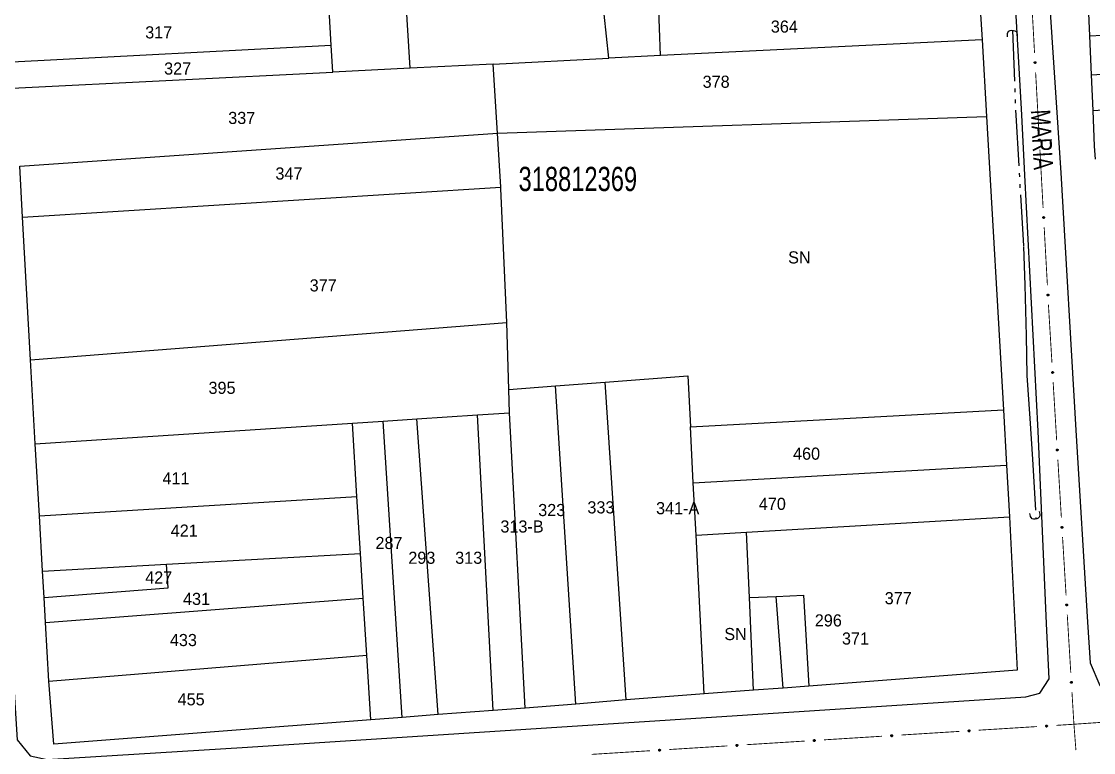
# Model space of a CAD drawing. Extents: x 201053 to 202535, y 4855063 to 4857394.
# Drawn here: x 201423.5 to 201644.7, y 4856465.9 to 4856616.6 of the extents above; entities that cross this region are included whole.
import ezdxf
from ezdxf.enums import TextEntityAlignment as Align

# ---------------------------------------------------------------- set-up
doc = ezdxf.new("R2010")
doc.units = 0
doc.header["$LTSCALE"] = 1.5
doc.header["$MEASUREMENT"] = 0
doc.linetypes.add('TRACO_05', pattern=[11, 7, -1, 0.5, -1, 0.5, -1])
for name, color, linetype in [('CD_MALHA_LOTES', 7, 'CONTINUOUS'), ('CD_TXT_QUADRA', 2, 'CONTINUOUS'), ('HD-VALAS-DRENOS', 170, 'CONTINUOUS'), ('RU-QUADRA', 210, 'CONTINUOUS'), ('SV-BUEIRO-VALA', 7, 'CONTINUOUS'), ('SV-EIXO-RUA-PAV', 20, 'CONTINUOUS'), ('SV-RUA-PAVIM', 7, 'CONTINUOUS'), ('SV-TXT-RUA-PAV', 7, 'CONTINUOUS'), ('Th_NmrPort', 7, 'CONTINUOUS')]:
    doc.layers.add(name, color=color, linetype=linetype)
doc.styles.add('ARIAL', font='ARIAL.SHX')

# ---------------------------------------------------------------- blocks, each defined once
blk = doc.blocks.new('COD120', base_point=(202246.23, 4857300.32))
at = {"layer": 'SV-BUEIRO-VALA'}
blk.add_lwpolyline([(202245.23, 4857298.92), (202245.23, 4857299.503333), (202245.23, 4857299.590833), (202245.313333, 4857299.824167), (202245.48, 4857300.086667), (202245.73, 4857300.2325), (202246.063333, 4857300.32), (202246.396667, 4857300.32), (202246.73, 4857300.2325), (202246.98, 4857300.086667), (202247.146667, 4857299.824167), (202247.23, 4857299.590833), (202247.23, 4857299.503333), (202247.23, 4857298.92)], dxfattribs=at)

msp = doc.modelspace()

# ---------------------------------------------------------------- linework, layer by layer
at = {"layer": 'CD_MALHA_LOTES', "linetype": 'Continuous', "flags": 128}
for points in [[(201544.66, 4856608.99), (201537.9, 4856672.54)], [(201503.65, 4856606.91), (201499.74, 4856670.59)], [(201487.4, 4856611.66), (201486.7, 4856623.88)], [(201643.92, 4856613.6), (201643.45, 4856624.56)], [(201621.02, 4856623.5), (201621.7, 4856612.8)], [(201555.35, 4856609.54), (201554.88, 4856620.82)], [(201643.92, 4856613.6), (201710.07, 4856617.17)], [(201621.7, 4856612.8), (201555.35, 4856609.54)], [(201621.7, 4856612.8), (201622.61, 4856597)], [(201644.26, 4856605.55), (201643.92, 4856613.6)], [(201421.55, 4856608.23), (201487.4, 4856611.66)], [(201487.72, 4856606.1), (201487.4, 4856611.66)], [(201644.26, 4856605.55), (201745.93, 4856612.01)], [(201520.79, 4856607.78), (201544.66, 4856608.99)], [(201555.35, 4856609.54), (201544.66, 4856608.99)], [(201421.58, 4856602.83), (201487.72, 4856606.1)], [(201503.65, 4856606.91), (201487.72, 4856606.1)], [(201520.79, 4856607.78), (201503.65, 4856606.91)], [(201521.69, 4856593.53), (201520.79, 4856607.78)], [(201644.58, 4856598.23), (201644.26, 4856605.55)], [(201644.58, 4856598.23), (201746.3, 4856604.89)], [(201645.08, 4856588.2), (201644.89, 4856590.89), (201644.58, 4856598.23)], [(201521.69, 4856593.53), (201622.61, 4856597)], [(201622.61, 4856597), (201626.08, 4856536.5)], [(201423.13, 4856586.71), (201521.69, 4856593.53)], [(201522.4, 4856582.39), (201521.69, 4856593.53)], [(201423.71, 4856576.25), (201423.13, 4856586.71)], [(201423.71, 4856576.25), (201522.4, 4856582.39)], [(201523.61, 4856554.49), (201522.41, 4856582.12), (201522.4, 4856582.39)], [(201425.35, 4856546.78), (201423.71, 4856576.25)], [(201425.35, 4856546.78), (201523.61, 4856554.49)], [(201524.04, 4856540.69), (201523.61, 4856554.49)], [(201426.31, 4856529.53), (201425.35, 4856546.78)], [(201533.67, 4856541.43), (201543.92, 4856542.21)], [(201543.92, 4856542.21), (201560.94, 4856543.52), (201561.48, 4856533)], [(201548.25, 4856476.7), (201543.92, 4856542.21)], [(201524.04, 4856540.69), (201533.67, 4856541.43)], [(201524.19, 4856535.89), (201524.04, 4856540.69)], [(201537.85, 4856475.84), (201533.67, 4856541.43)], [(201505.04, 4856534.65), (201517.59, 4856535.47)], [(201517.59, 4856535.47), (201524.19, 4856535.89)], [(201520.77, 4856474.55), (201517.59, 4856535.47)], [(201527.38, 4856475.03), (201524.19, 4856535.89)], [(201561.48, 4856533), (201626.08, 4856536.5)], [(201626.08, 4856536.5), (201626.73, 4856525.1)], [(201426.31, 4856529.53), (201491.77, 4856533.79)], [(201491.77, 4856533.79), (201498.1, 4856534.2)], [(201492.7, 4856518.63), (201491.77, 4856533.79)], [(201498.1, 4856534.2), (201505.04, 4856534.65)], [(201502, 4856473.09), (201498.1, 4856534.2)], [(201509.42, 4856473.69), (201505.04, 4856534.65)], [(201562.09, 4856521.44), (201561.48, 4856533)], [(201427.17, 4856514.67), (201426.31, 4856529.53)], [(201562.09, 4856521.44), (201626.73, 4856525.1)], [(201626.73, 4856525.1), (201627.34, 4856514.46)], [(201562.65, 4856510.69), (201562.09, 4856521.44)], [(201427.17, 4856514.67), (201492.7, 4856518.63)], [(201493.43, 4856506.9), (201492.7, 4856518.63)], [(201427.82, 4856503.27), (201427.17, 4856514.67)], [(201573.09, 4856511.3), (201627.34, 4856514.46)], [(201627.34, 4856514.46), (201628.93, 4856482.85), (201585.93, 4856479.55)], [(201562.65, 4856510.69), (201573.09, 4856511.3)], [(201573.71, 4856497.79), (201573.09, 4856511.3)], [(201564.32, 4856477.95), (201562.65, 4856510.69)], [(201453.41, 4856504.69), (201493.43, 4856506.9)], [(201494, 4856497.65), (201493.43, 4856506.9)], [(201427.82, 4856503.27), (201453.41, 4856504.69)], [(201428.14, 4856497.81), (201453.75, 4856499.8), (201453.41, 4856504.69)], [(201428.14, 4856497.81), (201427.82, 4856503.27)], [(201428.44, 4856492.67), (201428.14, 4856497.81)], [(201428.44, 4856492.67), (201494, 4856497.65)], [(201494.72, 4856485.92), (201494, 4856497.65)], [(201573.71, 4856497.79), (201579.19, 4856498.05)], [(201574.52, 4856478.71), (201573.71, 4856497.79)], [(201579.19, 4856498.05), (201584.82, 4856498.31), (201585.93, 4856479.55)], [(201580.62, 4856479.14), (201579.19, 4856498.05)], [(201429.14, 4856480.59), (201428.44, 4856492.67)], [(201429.14, 4856480.59), (201494.72, 4856485.92)], [(201495.53, 4856472.62), (201494.72, 4856485.92)], [(201495.53, 4856472.62), (201430.15, 4856467.6), (201429.14, 4856480.59)], [(201564.32, 4856477.95), (201548.25, 4856476.7)], [(201574.52, 4856478.71), (201564.32, 4856477.95)], [(201580.62, 4856479.14), (201574.52, 4856478.71)], [(201585.93, 4856479.55), (201580.62, 4856479.14)], [(201537.85, 4856475.84), (201527.38, 4856475.03)], [(201548.25, 4856476.7), (201537.85, 4856475.84)], [(201509.42, 4856473.69), (201502, 4856473.09)], [(201520.77, 4856474.55), (201509.42, 4856473.69)], [(201527.38, 4856475.03), (201520.77, 4856474.55)], [(201502, 4856473.09), (201495.53, 4856472.62)]]:
    msp.add_lwpolyline(points, dxfattribs=at)
at = {"layer": 'HD-VALAS-DRENOS', "linetype": 'TRACO_05'}
msp.add_polyline3d([(201627.96, 4856614.74, 5.18), (201628.62, 4856597.27, 5.18), (201630.2, 4856570.15, 7.19), (201630.51, 4856562.18, 7.19), (201630.79, 4856551.78, 7.19), (201630.93, 4856543.6, 7.19), (201631.49, 4856534.73, 7.19), (201632.09, 4856526.31, 7.19), (201632.78, 4856513.99, 8.97)], dxfattribs=at)
at = {"layer": 'RU-QUADRA', "linetype": 'Continuous', "flags": 128}
for points in [[(201644.89, 4856590.89), (201644.58, 4856598.23), (201644.26, 4856605.55), (201643.92, 4856613.6), (201643.45, 4856624.56)], [(201621.02, 4856623.5), (201621.7, 4856612.8), (201622.61, 4856597), (201626.08, 4856536.5), (201626.73, 4856525.1), (201627.34, 4856514.46), (201628.93, 4856482.85), (201585.93, 4856479.55), (201580.62, 4856479.14), (201574.52, 4856478.71), (201564.32, 4856477.95), (201548.25, 4856476.7), (201537.85, 4856475.84), (201527.38, 4856475.03), (201520.77, 4856474.55), (201509.42, 4856473.69), (201502, 4856473.09), (201495.53, 4856472.62), (201430.15, 4856467.6), (201429.14, 4856480.59), (201428.44, 4856492.67), (201428.14, 4856497.81), (201427.82, 4856503.27), (201427.17, 4856514.67), (201426.31, 4856529.53), (201425.35, 4856546.78), (201423.71, 4856576.25), (201423.13, 4856586.71)]]:
    msp.add_lwpolyline(points, dxfattribs=at)
at = {"layer": 'SV-EIXO-RUA-PAV', "const_width": 0.18}
for points in [[(201631.833093, 4856622.077409), (201632.495852, 4856610.095725)], [(201632.716772, 4856606.101831), (201633.379532, 4856594.120147)], [(201633.600451, 4856590.126252), (201634.263211, 4856578.144568)], [(201634.48413, 4856574.150674), (201635.14689, 4856562.16899)], [(201635.367809, 4856558.175095), (201635.423039, 4856557.176621)], [(201635.423039, 4856557.176621), (201635.44, 4856556.87)], [(201635.44, 4856556.87), (201636.089062, 4856546.196807)], [(201636.331863, 4856542.204183), (201637.060267, 4856530.226311)], [(201637.303068, 4856526.233687), (201638.031471, 4856514.255814)], [(201638.274272, 4856510.26319), (201639.002675, 4856498.285317)], [(201639.245476, 4856494.292693), (201639.973879, 4856482.314821)], [(201640.21668, 4856478.322197), (201640.580882, 4856472.33326)], [(201620.994096, 4856470.464832), (201632.970782, 4856471.21249)], [(201636.963011, 4856471.46171), (201639.957182, 4856471.648624)], [(201639.957182, 4856471.648624), (201640.62, 4856471.69)], [(201640.580882, 4856472.33326), (201640.62, 4856471.69)], [(201640.62, 4856471.69), (201648.936075, 4856472.264441)], [(201640.62, 4856471.69), (201641.034377, 4856466.350504)], [(201589.056267, 4856468.471078), (201601.032953, 4856469.218736)], [(201605.025181, 4856469.467955), (201617.001867, 4856470.215613)], [(201557.118437, 4856466.477323), (201569.095123, 4856467.224981)], [(201573.087352, 4856467.4742), (201585.064038, 4856468.221858)], [(201541.149523, 4856465.480445), (201553.126209, 4856466.228103)]]:
    msp.add_lwpolyline(points, dxfattribs=at)
at = {"layer": 'SV-EIXO-RUA-PAV'}
for points in [[(201632.708289, 4856608.248319), (201632.745189, 4856608.216218), (201632.770338, 4856608.181083), (201632.782879, 4856608.145742), (201632.785817, 4856608.111622), (201632.784893, 4856608.076377), (201632.77612, 4856608.041049), (201632.757699, 4856608.003995), (201632.725757, 4856607.966754), (201632.688072, 4856607.943357), (201632.654081, 4856607.929208), (201632.618679, 4856607.924095), (201632.584456, 4856607.925567), (201632.54806, 4856607.935893), (201632.510692, 4856607.954928), (201632.474022, 4856607.987953), (201632.449603, 4856608.022567), (201632.43837, 4856608.057069), (201632.433455, 4856608.092692), (201632.434831, 4856608.128663), (201632.443641, 4856608.163293), (201632.462875, 4856608.200882), (201632.49595, 4856608.236644), (201632.530195, 4856608.261393), (201632.564531, 4856608.273107), (201632.599711, 4856608.277156), (201632.635072, 4856608.276658), (201632.670953, 4856608.269319), (201632.708289, 4856608.248319)], [(201633.591968, 4856592.27274), (201633.628868, 4856592.240639), (201633.654017, 4856592.205505), (201633.666558, 4856592.170163), (201633.669497, 4856592.136044), (201633.668572, 4856592.100799), (201633.6598, 4856592.06547), (201633.641378, 4856592.028416), (201633.609436, 4856591.991175), (201633.571751, 4856591.967778), (201633.53776, 4856591.953629), (201633.502359, 4856591.948516), (201633.468135, 4856591.949988), (201633.431739, 4856591.960314), (201633.394371, 4856591.979349), (201633.357701, 4856592.012374), (201633.333282, 4856592.046989), (201633.322049, 4856592.081491), (201633.317134, 4856592.117114), (201633.31851, 4856592.153085), (201633.327321, 4856592.187714), (201633.346554, 4856592.225304), (201633.379629, 4856592.261065), (201633.413875, 4856592.285814), (201633.44821, 4856592.297528), (201633.48339, 4856592.301578), (201633.518752, 4856592.30108), (201633.554632, 4856592.29374), (201633.591968, 4856592.27274)], [(201634.475648, 4856576.297162), (201634.512547, 4856576.265061), (201634.537696, 4856576.229926), (201634.550237, 4856576.194585), (201634.553176, 4856576.160465), (201634.552251, 4856576.12522), (201634.543479, 4856576.089892), (201634.525057, 4856576.052838), (201634.493115, 4856576.015597), (201634.45543, 4856575.9922), (201634.421439, 4856575.978051), (201634.386038, 4856575.972938), (201634.351814, 4856575.97441), (201634.315418, 4856575.984735), (201634.27805, 4856576.003771), (201634.24138, 4856576.036796), (201634.216961, 4856576.07141), (201634.205728, 4856576.105912), (201634.200813, 4856576.141535), (201634.202189, 4856576.177506), (201634.211, 4856576.212136), (201634.230233, 4856576.249725), (201634.263308, 4856576.285486), (201634.297554, 4856576.310236), (201634.331889, 4856576.32195), (201634.367069, 4856576.325999), (201634.402431, 4856576.325501), (201634.438311, 4856576.318162), (201634.475648, 4856576.297162)], [(201635.359327, 4856560.321583), (201635.396226, 4856560.289482), (201635.421375, 4856560.254348), (201635.433916, 4856560.219006), (201635.436855, 4856560.184886), (201635.43593, 4856560.149642), (201635.427158, 4856560.114313), (201635.408736, 4856560.077259), (201635.376794, 4856560.040018), (201635.339109, 4856560.016621), (201635.305118, 4856560.002472), (201635.269717, 4856559.997359), (201635.235493, 4856559.998831), (201635.199097, 4856560.009157), (201635.161729, 4856560.028192), (201635.125059, 4856560.061217), (201635.10064, 4856560.095831), (201635.089407, 4856560.130334), (201635.084492, 4856560.165957), (201635.085868, 4856560.201927), (201635.094679, 4856560.236557), (201635.113912, 4856560.274147), (201635.146987, 4856560.309908), (201635.181233, 4856560.334657), (201635.215568, 4856560.346371), (201635.250748, 4856560.35042), (201635.28611, 4856560.349923), (201635.32199, 4856560.342583), (201635.359327, 4856560.321583)], [(201636.311619, 4856544.350593), (201636.348694, 4856544.318694), (201636.374035, 4856544.283698), (201636.386769, 4856544.248426), (201636.389895, 4856544.214323), (201636.389163, 4856544.179073), (201636.380585, 4856544.143697), (201636.362367, 4856544.106543), (201636.330629, 4856544.069128), (201636.293073, 4856544.045524), (201636.25916, 4856544.031189), (201636.223787, 4856544.025883), (201636.189556, 4856544.027167), (201636.153104, 4856544.037293), (201636.115632, 4856544.056123), (201636.078782, 4856544.088947), (201636.054173, 4856544.123427), (201636.042752, 4856544.157867), (201636.037642, 4856544.193462), (201636.03882, 4856544.22944), (201636.047441, 4856544.264118), (201636.066468, 4856544.301812), (201636.099347, 4856544.337754), (201636.133456, 4856544.36269), (201636.167727, 4856544.374593), (201636.202884, 4856544.378835), (201636.238248, 4856544.378531), (201636.274168, 4856544.371388), (201636.311619, 4856544.350593)], [(201637.282823, 4856528.380096), (201637.319898, 4856528.348198), (201637.345239, 4856528.313201), (201637.357973, 4856528.277929), (201637.361099, 4856528.243826), (201637.360367, 4856528.208577), (201637.351789, 4856528.173201), (201637.333571, 4856528.136046), (201637.301833, 4856528.098631), (201637.264277, 4856528.075028), (201637.230364, 4856528.060693), (201637.194991, 4856528.055386), (201637.16076, 4856528.05667), (201637.124308, 4856528.066796), (201637.086836, 4856528.085627), (201637.049986, 4856528.11845), (201637.025378, 4856528.15293), (201637.013956, 4856528.18737), (201637.008846, 4856528.222966), (201637.010024, 4856528.258944), (201637.018645, 4856528.293621), (201637.037672, 4856528.331315), (201637.070551, 4856528.367257), (201637.10466, 4856528.392194), (201637.138931, 4856528.404096), (201637.174088, 4856528.408338), (201637.209452, 4856528.408034), (201637.245372, 4856528.400891), (201637.282823, 4856528.380096)], [(201638.254027, 4856512.409599), (201638.291102, 4856512.377701), (201638.316443, 4856512.342705), (201638.329178, 4856512.307433), (201638.332303, 4856512.27333), (201638.331572, 4856512.23808), (201638.322993, 4856512.202704), (201638.304775, 4856512.16555), (201638.273037, 4856512.128134), (201638.235481, 4856512.104531), (201638.201569, 4856512.090196), (201638.166195, 4856512.084889), (201638.131964, 4856512.086174), (201638.095512, 4856512.0963), (201638.05804, 4856512.11513), (201638.02119, 4856512.147954), (201637.996582, 4856512.182434), (201637.98516, 4856512.216874), (201637.98005, 4856512.252469), (201637.981228, 4856512.288447), (201637.989849, 4856512.323124), (201638.008876, 4856512.360819), (201638.041755, 4856512.396761), (201638.075865, 4856512.421697), (201638.110135, 4856512.433599), (201638.145293, 4856512.437841), (201638.180656, 4856512.437537), (201638.216576, 4856512.430395), (201638.254027, 4856512.409599)], [(201639.225232, 4856496.439103), (201639.262306, 4856496.407204), (201639.287647, 4856496.372208), (201639.300382, 4856496.336936), (201639.303508, 4856496.302833), (201639.302776, 4856496.267584), (201639.294197, 4856496.232208), (201639.275979, 4856496.195053), (201639.244242, 4856496.157638), (201639.206685, 4856496.134035), (201639.172773, 4856496.1197), (201639.1374, 4856496.114393), (201639.103169, 4856496.115677), (201639.066717, 4856496.125803), (201639.029245, 4856496.144633), (201638.992394, 4856496.177457), (201638.967786, 4856496.211937), (201638.956364, 4856496.246377), (201638.951254, 4856496.281973), (201638.952433, 4856496.31795), (201638.961054, 4856496.352628), (201638.980081, 4856496.390322), (201639.012959, 4856496.426264), (201639.047069, 4856496.451201), (201639.081339, 4856496.463103), (201639.116497, 4856496.467345), (201639.15186, 4856496.467041), (201639.18778, 4856496.459898), (201639.225232, 4856496.439103)], [(201640.196436, 4856480.468606), (201640.23351, 4856480.436708), (201640.258851, 4856480.401712), (201640.271586, 4856480.366439), (201640.274712, 4856480.332336), (201640.27398, 4856480.297087), (201640.265402, 4856480.261711), (201640.247183, 4856480.224557), (201640.215446, 4856480.187141), (201640.177889, 4856480.163538), (201640.143977, 4856480.149203), (201640.108604, 4856480.143896), (201640.074373, 4856480.145181), (201640.037921, 4856480.155307), (201640.000449, 4856480.174137), (201639.963598, 4856480.20696), (201639.93899, 4856480.24144), (201639.927569, 4856480.275881), (201639.922458, 4856480.311476), (201639.923637, 4856480.347454), (201639.932258, 4856480.382131), (201639.951285, 4856480.419826), (201639.984164, 4856480.455768), (201640.018273, 4856480.480704), (201640.052544, 4856480.492606), (201640.087701, 4856480.496848), (201640.123065, 4856480.496544), (201640.158984, 4856480.489401), (201640.196436, 4856480.468606)], [(201634.816636, 4856471.438015), (201634.848475, 4856471.475141), (201634.883431, 4856471.500538), (201634.918682, 4856471.513329), (201634.95278, 4856471.51651), (201634.988031, 4856471.515835), (201635.02342, 4856471.507313), (201635.060604, 4856471.489155), (201635.09807, 4856471.457477), (201635.121734, 4856471.419959), (201635.136123, 4856471.386069), (201635.141487, 4856471.350705), (201635.140258, 4856471.316472), (201635.13019, 4856471.280004), (201635.11142, 4856471.242501), (201635.078656, 4856471.205598), (201635.044216, 4856471.180935), (201635.009794, 4856471.169458), (201634.974207, 4856471.16429), (201634.938227, 4856471.165411), (201634.903536, 4856471.173976), (201634.865811, 4856471.192943), (201634.829816, 4856471.225764), (201634.804825, 4856471.259833), (201634.792868, 4856471.294084), (201634.788569, 4856471.329235), (201634.788816, 4856471.364599), (201634.795901, 4856471.40053), (201634.816636, 4856471.438015)], [(201602.878807, 4856469.44426), (201602.910646, 4856469.481386), (201602.945601, 4856469.506783), (201602.980853, 4856469.519574), (201603.014951, 4856469.522755), (201603.050201, 4856469.52208), (201603.085591, 4856469.513558), (201603.122775, 4856469.4954), (201603.160241, 4856469.463722), (201603.183905, 4856469.426204), (201603.198294, 4856469.392315), (201603.203658, 4856469.35695), (201603.202428, 4856469.322717), (201603.192361, 4856469.286249), (201603.173591, 4856469.248747), (201603.140827, 4856469.211844), (201603.106386, 4856469.18718), (201603.071965, 4856469.175703), (201603.036377, 4856469.170536), (201603.000398, 4856469.171656), (201602.965707, 4856469.180221), (201602.927982, 4856469.199188), (201602.891987, 4856469.232009), (201602.866996, 4856469.266078), (201602.855038, 4856469.300329), (201602.85074, 4856469.33548), (201602.850987, 4856469.370844), (201602.858072, 4856469.406775), (201602.878807, 4856469.44426)], [(201618.847722, 4856470.441137), (201618.87956, 4856470.478263), (201618.914516, 4856470.50366), (201618.949767, 4856470.516452), (201618.983866, 4856470.519632), (201619.019116, 4856470.518957), (201619.054506, 4856470.510436), (201619.091689, 4856470.492277), (201619.129156, 4856470.4606), (201619.152819, 4856470.423081), (201619.167209, 4856470.389192), (201619.172573, 4856470.353828), (201619.171343, 4856470.319594), (201619.161276, 4856470.283126), (201619.142506, 4856470.245624), (201619.109741, 4856470.208721), (201619.075301, 4856470.184057), (201619.040879, 4856470.17258), (201619.005292, 4856470.167413), (201618.969312, 4856470.168533), (201618.934621, 4856470.177099), (201618.896896, 4856470.196065), (201618.860902, 4856470.228886), (201618.83591, 4856470.262955), (201618.823953, 4856470.297207), (201618.819655, 4856470.332357), (201618.819902, 4856470.367721), (201618.826987, 4856470.403653), (201618.847722, 4856470.441137)], [(201570.940978, 4856467.450505), (201570.972816, 4856467.487631), (201571.007772, 4856467.513028), (201571.043023, 4856467.525819), (201571.077122, 4856467.529), (201571.112372, 4856467.528325), (201571.147762, 4856467.519803), (201571.184945, 4856467.501645), (201571.222412, 4856467.469968), (201571.246075, 4856467.432449), (201571.260465, 4856467.39856), (201571.265829, 4856467.363195), (201571.264599, 4856467.328962), (201571.254532, 4856467.292494), (201571.235762, 4856467.254992), (201571.202997, 4856467.218089), (201571.168557, 4856467.193425), (201571.134135, 4856467.181948), (201571.098548, 4856467.176781), (201571.062568, 4856467.177901), (201571.027877, 4856467.186466), (201570.990152, 4856467.205433), (201570.954158, 4856467.238254), (201570.929166, 4856467.272323), (201570.917209, 4856467.306575), (201570.912911, 4856467.341725), (201570.913158, 4856467.377089), (201570.920243, 4856467.41302), (201570.940978, 4856467.450505)], [(201586.909892, 4856468.447383), (201586.941731, 4856468.484508), (201586.976687, 4856468.509906), (201587.011938, 4856468.522697), (201587.046036, 4856468.525877), (201587.081287, 4856468.525202), (201587.116676, 4856468.516681), (201587.15386, 4856468.498522), (201587.191326, 4856468.466845), (201587.21499, 4856468.429327), (201587.229379, 4856468.395437), (201587.234743, 4856468.360073), (201587.233514, 4856468.32584), (201587.223446, 4856468.289371), (201587.204676, 4856468.251869), (201587.171912, 4856468.214966), (201587.137472, 4856468.190302), (201587.10305, 4856468.178825), (201587.067463, 4856468.173658), (201587.031483, 4856468.174779), (201586.996792, 4856468.183344), (201586.959067, 4856468.20231), (201586.923072, 4856468.235131), (201586.898081, 4856468.2692), (201586.886124, 4856468.303452), (201586.881825, 4856468.338602), (201586.882072, 4856468.373967), (201586.889157, 4856468.409898), (201586.909892, 4856468.447383)], [(201554.972063, 4856466.453628), (201555.003902, 4856466.490753), (201555.038857, 4856466.516151), (201555.074109, 4856466.528942), (201555.108207, 4856466.532123), (201555.143457, 4856466.531448), (201555.178847, 4856466.522926), (201555.216031, 4856466.504767), (201555.253497, 4856466.47309), (201555.277161, 4856466.435572), (201555.29155, 4856466.401682), (201555.296914, 4856466.366318), (201555.295684, 4856466.332085), (201555.285617, 4856466.295617), (201555.266847, 4856466.258114), (201555.234083, 4856466.221211), (201555.199642, 4856466.196548), (201555.165221, 4856466.185071), (201555.129633, 4856466.179903), (201555.093654, 4856466.181024), (201555.058963, 4856466.189589), (201555.021238, 4856466.208555), (201554.985243, 4856466.241376), (201554.960252, 4856466.275446), (201554.948294, 4856466.309697), (201554.943996, 4856466.344848), (201554.944243, 4856466.380212), (201554.951328, 4856466.416143), (201554.972063, 4856466.453628)]]:
    msp.add_lwpolyline(points, close=True, dxfattribs=at)
for points in [[(201632.481152, 4856608.215014), (201632.528697, 4856607.948422)], [(201632.49595, 4856608.236644), (201632.54806, 4856607.935893)], [(201632.512193, 4856608.246796), (201632.564949, 4856607.935394)], [(201632.530195, 4856608.261393), (201632.584456, 4856607.925567)], [(201632.546787, 4856608.263742), (201632.6009, 4856607.927817)], [(201632.564531, 4856608.273107), (201632.618679, 4856607.924095)], [(201632.581834, 4856608.272514), (201632.633674, 4856607.928263)], [(201632.599711, 4856608.277156), (201632.654081, 4856607.929208)], [(201632.618695, 4856608.273186), (201632.672582, 4856607.941348)], [(201632.635072, 4856608.276658), (201632.688072, 4856607.943357)], [(201632.653133, 4856608.268258), (201632.707101, 4856607.959657)], [(201632.670953, 4856608.269319), (201632.725757, 4856607.966754)], [(201632.687872, 4856608.25788), (201632.739655, 4856607.988789)], [(201632.708289, 4856608.248319), (201632.757699, 4856608.003995)], [(201632.727678, 4856608.230017), (201632.766081, 4856608.029883)], [(201632.745189, 4856608.216218), (201632.77612, 4856608.041049)], [(201632.434831, 4856608.128663), (201632.449603, 4856608.022567)], [(201632.44011, 4856608.14168), (201632.460969, 4856608.011639)], [(201632.443641, 4856608.163293), (201632.474022, 4856607.987953)], [(201632.455938, 4856608.17672), (201632.491465, 4856607.979161)], [(201632.462875, 4856608.200882), (201632.510692, 4856607.954928)], [(201632.759611, 4856608.196251), (201632.779033, 4856608.067498)], [(201632.770338, 4856608.181083), (201632.784893, 4856608.076377)], [(201633.31851, 4856592.153085), (201633.333282, 4856592.046989)], [(201633.323789, 4856592.166101), (201633.344649, 4856592.036061)], [(201633.327321, 4856592.187714), (201633.357701, 4856592.012374)], [(201633.339617, 4856592.201142), (201633.375144, 4856592.003582)], [(201633.346554, 4856592.225304), (201633.394371, 4856591.979349)], [(201633.364831, 4856592.239435), (201633.412376, 4856591.972843)], [(201633.379629, 4856592.261065), (201633.431739, 4856591.960314)], [(201633.395872, 4856592.271217), (201633.448628, 4856591.959816)], [(201633.413875, 4856592.285814), (201633.468135, 4856591.949988)], [(201633.430466, 4856592.288164), (201633.484579, 4856591.952238)], [(201633.44821, 4856592.297528), (201633.502359, 4856591.948516)], [(201633.465513, 4856592.296935), (201633.517353, 4856591.952684)], [(201633.48339, 4856592.301578), (201633.53776, 4856591.953629)], [(201633.502374, 4856592.297608), (201633.556261, 4856591.965769)], [(201633.518752, 4856592.30108), (201633.571751, 4856591.967778)], [(201633.536812, 4856592.292679), (201633.59078, 4856591.984078)], [(201633.554632, 4856592.29374), (201633.609436, 4856591.991175)], [(201633.571551, 4856592.282302), (201633.623334, 4856592.013211)], [(201633.591968, 4856592.27274), (201633.641378, 4856592.028416)], [(201633.611357, 4856592.254438), (201633.64976, 4856592.054304)], [(201633.628868, 4856592.240639), (201633.6598, 4856592.06547)], [(201633.64329, 4856592.220673), (201633.662712, 4856592.091919)], [(201633.654017, 4856592.205505), (201633.668572, 4856592.100799)], [(201634.202189, 4856576.177506), (201634.216961, 4856576.07141)], [(201634.207468, 4856576.190523), (201634.228328, 4856576.060482)], [(201634.211, 4856576.212136), (201634.24138, 4856576.036796)], [(201634.223296, 4856576.225563), (201634.258823, 4856576.028004)], [(201634.230233, 4856576.249725), (201634.27805, 4856576.003771)], [(201634.24851, 4856576.263856), (201634.296055, 4856575.997264)], [(201634.263308, 4856576.285486), (201634.315418, 4856575.984735)], [(201634.279551, 4856576.295639), (201634.332307, 4856575.984237)], [(201634.297554, 4856576.310236), (201634.351814, 4856575.97441)], [(201634.314145, 4856576.312585), (201634.368258, 4856575.976659)], [(201634.331889, 4856576.32195), (201634.386038, 4856575.972938)], [(201634.349192, 4856576.321357), (201634.401032, 4856575.977106)], [(201634.367069, 4856576.325999), (201634.421439, 4856575.978051)], [(201634.386053, 4856576.322029), (201634.43994, 4856575.990191)], [(201634.402431, 4856576.325501), (201634.45543, 4856575.9922)], [(201634.420491, 4856576.317101), (201634.474459, 4856576.008499)], [(201634.438311, 4856576.318162), (201634.493115, 4856576.015597)], [(201634.45523, 4856576.306723), (201634.507013, 4856576.037632)], [(201634.475648, 4856576.297162), (201634.525057, 4856576.052838)], [(201634.495036, 4856576.278859), (201634.533439, 4856576.078726)], [(201634.512547, 4856576.265061), (201634.543479, 4856576.089892)], [(201634.526969, 4856576.245094), (201634.546391, 4856576.11634)], [(201634.537696, 4856576.229926), (201634.552251, 4856576.12522)], [(201635.085868, 4856560.201927), (201635.10064, 4856560.095831)], [(201635.091148, 4856560.214944), (201635.112007, 4856560.084903)], [(201635.094679, 4856560.236557), (201635.125059, 4856560.061217)], [(201635.106975, 4856560.249985), (201635.142502, 4856560.052425)], [(201635.113912, 4856560.274147), (201635.161729, 4856560.028192)], [(201635.132189, 4856560.288278), (201635.179734, 4856560.021686)], [(201635.146987, 4856560.309908), (201635.199097, 4856560.009157)], [(201635.16323, 4856560.32006), (201635.215987, 4856560.008658)], [(201635.181233, 4856560.334657), (201635.235493, 4856559.998831)], [(201635.197824, 4856560.337006), (201635.251938, 4856560.001081)], [(201635.215568, 4856560.346371), (201635.269717, 4856559.997359)], [(201635.232871, 4856560.345778), (201635.284711, 4856560.001527)], [(201635.250748, 4856560.35042), (201635.305118, 4856560.002472)], [(201635.269732, 4856560.34645), (201635.323619, 4856560.014612)], [(201635.28611, 4856560.349923), (201635.339109, 4856560.016621)], [(201635.30417, 4856560.341522), (201635.358138, 4856560.032921)], [(201635.32199, 4856560.342583), (201635.376794, 4856560.040018)], [(201635.338909, 4856560.331144), (201635.390692, 4856560.062054)], [(201635.359327, 4856560.321583), (201635.408736, 4856560.077259)], [(201635.378715, 4856560.303281), (201635.417118, 4856560.103147)], [(201635.396226, 4856560.289482), (201635.427158, 4856560.114313)], [(201635.410648, 4856560.269515), (201635.43007, 4856560.140762)], [(201635.421375, 4856560.254348), (201635.43593, 4856560.149642)], [(201636.03882, 4856544.22944), (201636.054173, 4856544.123427)], [(201636.044028, 4856544.242486), (201636.0656, 4856544.112561)], [(201636.047441, 4856544.264118), (201636.078782, 4856544.088947)], [(201636.059664, 4856544.277613), (201636.096273, 4856544.08025)], [(201636.066468, 4856544.301812), (201636.115632, 4856544.056123)], [(201636.084667, 4856544.316043), (201636.133673, 4856544.049716)], [(201636.099347, 4856544.337754), (201636.153104, 4856544.037293)], [(201636.115533, 4856544.347995), (201636.169996, 4856544.036887)], [(201636.133456, 4856544.36269), (201636.189556, 4856544.027167)], [(201636.150035, 4856544.365131), (201636.205988, 4856544.029507)], [(201636.167727, 4856544.374593), (201636.223787, 4856544.025883)], [(201636.185033, 4856544.374094), (201636.238759, 4856544.030133)], [(201636.202884, 4856544.378835), (201636.25916, 4856544.031189)], [(201636.22189, 4856544.374969), (201636.277594, 4856544.043431)], [(201636.238248, 4856544.378531), (201636.293073, 4856544.045524)], [(201636.256354, 4856544.370229), (201636.312013, 4856544.061928)], [(201636.274168, 4856544.371388), (201636.330629, 4856544.069128)], [(201636.291149, 4856544.360042), (201636.344406, 4856544.091239)], [(201636.311619, 4856544.350593), (201636.362367, 4856544.106543)], [(201636.331108, 4856544.332397), (201636.370606, 4856544.132477)], [(201636.348694, 4856544.318694), (201636.380585, 4856544.143697)], [(201636.363225, 4856544.298807), (201636.383352, 4856544.170162)], [(201636.374035, 4856544.283698), (201636.389163, 4856544.179073)], [(201637.010024, 4856528.258944), (201637.025378, 4856528.15293)], [(201637.015232, 4856528.271989), (201637.036804, 4856528.142065)], [(201637.018645, 4856528.293621), (201637.049986, 4856528.11845)], [(201637.030868, 4856528.307116), (201637.067477, 4856528.109754)], [(201637.037672, 4856528.331315), (201637.086836, 4856528.085627)], [(201637.055872, 4856528.345547), (201637.104877, 4856528.079219)], [(201637.070551, 4856528.367257), (201637.124308, 4856528.066796)], [(201637.086738, 4856528.377499), (201637.1412, 4856528.066391)], [(201637.10466, 4856528.392194), (201637.16076, 4856528.05667)], [(201637.121239, 4856528.394634), (201637.177192, 4856528.05901)], [(201637.138931, 4856528.404096), (201637.194991, 4856528.055386)], [(201637.156237, 4856528.403598), (201637.209963, 4856528.059636)], [(201637.174088, 4856528.408338), (201637.230364, 4856528.060693)], [(201637.193094, 4856528.404472), (201637.248798, 4856528.072934)], [(201637.209452, 4856528.408034), (201637.264277, 4856528.075028)], [(201637.227558, 4856528.399733), (201637.283217, 4856528.091432)], [(201637.245372, 4856528.400891), (201637.301833, 4856528.098631)], [(201637.262354, 4856528.389545), (201637.31561, 4856528.120742)], [(201637.282823, 4856528.380096), (201637.333571, 4856528.136046)], [(201637.302312, 4856528.3619), (201637.34181, 4856528.16198)], [(201637.319898, 4856528.348198), (201637.351789, 4856528.173201)], [(201637.33443, 4856528.32831), (201637.354556, 4856528.199665)], [(201637.345239, 4856528.313201), (201637.360367, 4856528.208577)], [(201637.981228, 4856512.288447), (201637.996582, 4856512.182434)], [(201637.986437, 4856512.301492), (201638.008008, 4856512.171568)], [(201637.989849, 4856512.323124), (201638.02119, 4856512.147954)], [(201638.002072, 4856512.336619), (201638.038681, 4856512.139257)], [(201638.008876, 4856512.360819), (201638.05804, 4856512.11513)], [(201638.027076, 4856512.37505), (201638.076081, 4856512.108723)], [(201638.041755, 4856512.396761), (201638.095512, 4856512.0963)], [(201638.057942, 4856512.407002), (201638.112404, 4856512.095894)], [(201638.075865, 4856512.421697), (201638.131964, 4856512.086174)], [(201638.092443, 4856512.424138), (201638.148396, 4856512.088513)], [(201638.110135, 4856512.433599), (201638.166195, 4856512.084889)], [(201638.127441, 4856512.433101), (201638.181167, 4856512.089139)], [(201638.145293, 4856512.437841), (201638.201569, 4856512.090196)], [(201638.164298, 4856512.433975), (201638.220003, 4856512.102437)], [(201638.180656, 4856512.437537), (201638.235481, 4856512.104531)], [(201638.198762, 4856512.429236), (201638.254421, 4856512.120935)], [(201638.216576, 4856512.430395), (201638.273037, 4856512.128134)], [(201638.233558, 4856512.419049), (201638.286815, 4856512.150246)], [(201638.254027, 4856512.409599), (201638.304775, 4856512.16555)], [(201638.273516, 4856512.391404), (201638.313015, 4856512.191483)], [(201638.291102, 4856512.377701), (201638.322993, 4856512.202704)], [(201638.305634, 4856512.357814), (201638.32576, 4856512.229169)], [(201638.316443, 4856512.342705), (201638.331572, 4856512.23808)], [(201638.952433, 4856496.31795), (201638.967786, 4856496.211937)], [(201638.957641, 4856496.330996), (201638.979212, 4856496.201071)], [(201638.961054, 4856496.352628), (201638.992394, 4856496.177457)], [(201638.973276, 4856496.366123), (201639.009885, 4856496.168761)], [(201638.980081, 4856496.390322), (201639.029245, 4856496.144633)], [(201638.99828, 4856496.404553), (201639.047285, 4856496.138226)], [(201639.012959, 4856496.426264), (201639.066717, 4856496.125803)], [(201639.029146, 4856496.436505), (201639.083608, 4856496.125397)], [(201639.047069, 4856496.451201), (201639.103169, 4856496.115677)], [(201639.063647, 4856496.453641), (201639.1196, 4856496.118017)], [(201639.081339, 4856496.463103), (201639.1374, 4856496.114393)], [(201639.098645, 4856496.462604), (201639.152371, 4856496.118643)], [(201639.116497, 4856496.467345), (201639.172773, 4856496.1197)], [(201639.135502, 4856496.463479), (201639.191207, 4856496.131941)], [(201639.15186, 4856496.467041), (201639.206685, 4856496.134035)], [(201639.169966, 4856496.458739), (201639.225625, 4856496.150438)], [(201639.18778, 4856496.459898), (201639.244242, 4856496.157638)], [(201639.204762, 4856496.448552), (201639.258019, 4856496.179749)], [(201639.225232, 4856496.439103), (201639.275979, 4856496.195053)], [(201639.24472, 4856496.420907), (201639.284219, 4856496.220987)], [(201639.262306, 4856496.407204), (201639.294197, 4856496.232208)], [(201639.276838, 4856496.387317), (201639.296965, 4856496.258672)], [(201639.287647, 4856496.372208), (201639.302776, 4856496.267584)], [(201639.923637, 4856480.347454), (201639.93899, 4856480.24144)], [(201639.928845, 4856480.360499), (201639.950416, 4856480.230575)], [(201639.932258, 4856480.382131), (201639.963598, 4856480.20696)], [(201639.94448, 4856480.395626), (201639.981089, 4856480.198264)], [(201639.951285, 4856480.419826), (201640.000449, 4856480.174137)], [(201639.969484, 4856480.434057), (201640.018489, 4856480.167729)], [(201639.984164, 4856480.455768), (201640.037921, 4856480.155307)], [(201640.00035, 4856480.466009), (201640.054813, 4856480.154901)], [(201640.018273, 4856480.480704), (201640.074373, 4856480.145181)], [(201640.034851, 4856480.483144), (201640.090804, 4856480.14752)], [(201640.052544, 4856480.492606), (201640.108604, 4856480.143896)], [(201640.069849, 4856480.492108), (201640.123575, 4856480.148146)], [(201640.087701, 4856480.496848), (201640.143977, 4856480.149203)], [(201640.106706, 4856480.492982), (201640.162411, 4856480.161444)], [(201640.123065, 4856480.496544), (201640.177889, 4856480.163538)], [(201640.141171, 4856480.488243), (201640.196829, 4856480.179942)], [(201640.158984, 4856480.489401), (201640.215446, 4856480.187141)], [(201640.175966, 4856480.478055), (201640.229223, 4856480.209252)], [(201640.196436, 4856480.468606), (201640.247183, 4856480.224557)], [(201640.215925, 4856480.45041), (201640.255423, 4856480.25049)], [(201640.23351, 4856480.436708), (201640.265402, 4856480.261711)], [(201640.248042, 4856480.41682), (201640.268169, 4856480.288175)], [(201640.258851, 4856480.401712), (201640.27398, 4856480.297087)], [(201634.788569, 4856471.329235), (201635.136123, 4856471.386069)], [(201634.788816, 4856471.364599), (201635.121734, 4856471.419959)], [(201634.792405, 4856471.348246), (201635.123853, 4856471.404484)], [(201634.792868, 4856471.294084), (201635.141487, 4856471.350705)], [(201634.793338, 4856471.311391), (201635.137213, 4856471.36567)], [(201634.795901, 4856471.40053), (201635.09807, 4856471.457477)], [(201634.797089, 4856471.382718), (201635.1053, 4856471.438872)], [(201634.802358, 4856471.276407), (201635.137892, 4856471.3329)], [(201634.804825, 4856471.259833), (201635.140258, 4856471.316472)], [(201634.80722, 4856471.41753), (201635.075937, 4856471.471219)], [(201634.816636, 4856471.438015), (201635.060604, 4856471.489155)], [(201634.819549, 4856471.241934), (201635.130569, 4856471.296896)], [(201634.829816, 4856471.225764), (201635.13019, 4856471.280004)], [(201634.834801, 4856471.457533), (201635.034657, 4856471.497353)], [(201634.848475, 4856471.475141), (201635.02342, 4856471.507313)], [(201634.851551, 4856471.211119), (201635.117799, 4856471.260552)], [(201634.865811, 4856471.192943), (201635.11142, 4856471.242501)], [(201634.868339, 4856471.489704), (201634.996952, 4856471.510038)], [(201634.883431, 4856471.500538), (201634.988031, 4856471.515835)], [(201634.890021, 4856471.186177), (201635.087324, 4856471.223103)], [(201634.903536, 4856471.173976), (201635.078656, 4856471.205598)], [(201634.925173, 4856471.170598), (201635.055063, 4856471.192378)], [(201634.938227, 4856471.165411), (201635.044216, 4856471.180935)], [(201602.85074, 4856469.33548), (201603.198294, 4856469.392315)], [(201602.850987, 4856469.370844), (201603.183905, 4856469.426204)], [(201602.854575, 4856469.354491), (201603.186023, 4856469.410729)], [(201602.855038, 4856469.300329), (201603.203658, 4856469.35695)], [(201602.855509, 4856469.317636), (201603.199384, 4856469.371915)], [(201602.858072, 4856469.406775), (201603.160241, 4856469.463722)], [(201602.859259, 4856469.388963), (201603.167471, 4856469.445118)], [(201602.864529, 4856469.282652), (201603.200062, 4856469.339145)], [(201602.866996, 4856469.266078), (201603.202428, 4856469.322717)], [(201602.869391, 4856469.423775), (201603.138108, 4856469.477464)], [(201602.878807, 4856469.44426), (201603.122775, 4856469.4954)], [(201602.88172, 4856469.248179), (201603.19274, 4856469.303141)], [(201602.891987, 4856469.232009), (201603.192361, 4856469.286249)], [(201602.896971, 4856469.463778), (201603.096828, 4856469.503598)], [(201602.910646, 4856469.481386), (201603.085591, 4856469.513558)], [(201602.913721, 4856469.217364), (201603.17997, 4856469.266797)], [(201602.927982, 4856469.199188), (201603.173591, 4856469.248747)], [(201602.93051, 4856469.49595), (201603.059122, 4856469.516283)], [(201602.945601, 4856469.506783), (201603.050201, 4856469.52208)], [(201602.952192, 4856469.192422), (201603.149495, 4856469.229348)], [(201602.965707, 4856469.180221), (201603.140827, 4856469.211844)], [(201602.987344, 4856469.176843), (201603.117234, 4856469.198624)], [(201603.000398, 4856469.171656), (201603.106386, 4856469.18718)], [(201618.819655, 4856470.332357), (201619.167209, 4856470.389192)], [(201618.819902, 4856470.367721), (201619.152819, 4856470.423081)], [(201618.82349, 4856470.351369), (201619.154938, 4856470.407606)], [(201618.823953, 4856470.297207), (201619.172573, 4856470.353828)], [(201618.824424, 4856470.314513), (201619.168298, 4856470.368792)], [(201618.826987, 4856470.403653), (201619.129156, 4856470.4606)], [(201618.828174, 4856470.385841), (201619.136385, 4856470.441995)], [(201618.833443, 4856470.27953), (201619.168977, 4856470.336022)], [(201618.83591, 4856470.262955), (201619.171343, 4856470.319594)], [(201618.838305, 4856470.420653), (201619.107022, 4856470.474341)], [(201618.847722, 4856470.441137), (201619.091689, 4856470.492277)], [(201618.850634, 4856470.245056), (201619.161654, 4856470.300019)], [(201618.860902, 4856470.228886), (201619.161276, 4856470.283126)], [(201618.865886, 4856470.460655), (201619.065743, 4856470.500475)], [(201618.87956, 4856470.478263), (201619.054506, 4856470.510436)], [(201618.882636, 4856470.214242), (201619.148884, 4856470.263675)], [(201618.896896, 4856470.196065), (201619.142506, 4856470.245624)], [(201618.899424, 4856470.492827), (201619.028037, 4856470.51316)], [(201618.914516, 4856470.50366), (201619.019116, 4856470.518957)], [(201618.921107, 4856470.1893), (201619.11841, 4856470.226226)], [(201618.934621, 4856470.177099), (201619.109741, 4856470.208721)], [(201618.956259, 4856470.173721), (201619.086148, 4856470.195501)], [(201618.969312, 4856470.168533), (201619.075301, 4856470.184057)], [(201570.912911, 4856467.341725), (201571.260465, 4856467.39856)], [(201570.913158, 4856467.377089), (201571.246075, 4856467.432449)], [(201570.916746, 4856467.360737), (201571.248194, 4856467.416974)], [(201570.917209, 4856467.306575), (201571.265829, 4856467.363195)], [(201570.91768, 4856467.323881), (201571.261555, 4856467.37816)], [(201570.920243, 4856467.41302), (201571.222412, 4856467.469968)], [(201570.92143, 4856467.395208), (201571.229641, 4856467.451363)], [(201570.926699, 4856467.288897), (201571.262233, 4856467.34539)], [(201570.929166, 4856467.272323), (201571.264599, 4856467.328962)], [(201570.931561, 4856467.43002), (201571.200278, 4856467.483709)], [(201570.940978, 4856467.450505), (201571.184945, 4856467.501645)], [(201570.94389, 4856467.254424), (201571.25491, 4856467.309386)], [(201570.954158, 4856467.238254), (201571.254532, 4856467.292494)], [(201570.959142, 4856467.470023), (201571.158999, 4856467.509843)], [(201570.972816, 4856467.487631), (201571.147762, 4856467.519803)], [(201570.975892, 4856467.223609), (201571.24214, 4856467.273043)], [(201570.990152, 4856467.205433), (201571.235762, 4856467.254992)], [(201570.99268, 4856467.502195), (201571.121293, 4856467.522528)], [(201571.007772, 4856467.513028), (201571.112372, 4856467.528325)], [(201571.014363, 4856467.198667), (201571.211666, 4856467.235593)], [(201571.027877, 4856467.186466), (201571.202997, 4856467.218089)], [(201571.049515, 4856467.183088), (201571.179404, 4856467.204869)], [(201571.062568, 4856467.177901), (201571.168557, 4856467.193425)], [(201586.881825, 4856468.338602), (201587.229379, 4856468.395437)], [(201586.882072, 4856468.373967), (201587.21499, 4856468.429327)], [(201586.885661, 4856468.357614), (201587.217109, 4856468.413852)], [(201586.886124, 4856468.303452), (201587.234743, 4856468.360073)], [(201586.886594, 4856468.320758), (201587.230469, 4856468.375037)], [(201586.889157, 4856468.409898), (201587.191326, 4856468.466845)], [(201586.890345, 4856468.392086), (201587.198556, 4856468.44824)], [(201586.895614, 4856468.285775), (201587.231148, 4856468.342268)], [(201586.898081, 4856468.2692), (201587.233514, 4856468.32584)], [(201586.900476, 4856468.426898), (201587.169193, 4856468.480587)], [(201586.909892, 4856468.447383), (201587.15386, 4856468.498522)], [(201586.912805, 4856468.251301), (201587.223825, 4856468.306264)], [(201586.923072, 4856468.235131), (201587.223446, 4856468.289371)], [(201586.928057, 4856468.466901), (201587.127913, 4856468.50672)], [(201586.941731, 4856468.484508), (201587.116676, 4856468.516681)], [(201586.944807, 4856468.220487), (201587.211055, 4856468.26992)], [(201586.959067, 4856468.20231), (201587.204676, 4856468.251869)], [(201586.961595, 4856468.499072), (201587.090208, 4856468.519405)], [(201586.976687, 4856468.509906), (201587.081287, 4856468.525202)], [(201586.983277, 4856468.195545), (201587.18058, 4856468.232471)], [(201586.996792, 4856468.183344), (201587.171912, 4856468.214966)], [(201587.018429, 4856468.179966), (201587.148319, 4856468.201746)], [(201587.031483, 4856468.174779), (201587.137472, 4856468.190302)], [(201554.943996, 4856466.344848), (201555.29155, 4856466.401682)], [(201554.944243, 4856466.380212), (201555.277161, 4856466.435572)], [(201554.947831, 4856466.363859), (201555.279279, 4856466.420097)], [(201554.948294, 4856466.309697), (201555.296914, 4856466.366318)], [(201554.948765, 4856466.327004), (201555.29264, 4856466.381283)], [(201554.951328, 4856466.416143), (201555.253497, 4856466.47309)], [(201554.952515, 4856466.398331), (201555.260727, 4856466.454485)], [(201554.957785, 4856466.29202), (201555.293318, 4856466.348513)], [(201554.960252, 4856466.275446), (201555.295684, 4856466.332085)], [(201554.962647, 4856466.433143), (201555.231364, 4856466.486832)], [(201554.972063, 4856466.453628), (201555.216031, 4856466.504767)], [(201554.974976, 4856466.257546), (201555.285996, 4856466.312509)], [(201554.985243, 4856466.241376), (201555.285617, 4856466.295617)], [(201554.990227, 4856466.473146), (201555.190084, 4856466.512965)], [(201555.003902, 4856466.490753), (201555.178847, 4856466.522926)], [(201555.006977, 4856466.226732), (201555.273226, 4856466.276165)], [(201555.021238, 4856466.208555), (201555.266847, 4856466.258114)], [(201555.023766, 4856466.505317), (201555.152378, 4856466.525651)], [(201555.038857, 4856466.516151), (201555.143457, 4856466.531448)], [(201555.045448, 4856466.20179), (201555.242751, 4856466.238716)], [(201555.058963, 4856466.189589), (201555.234083, 4856466.221211)], [(201555.0806, 4856466.186211), (201555.21049, 4856466.207991)], [(201555.093654, 4856466.181024), (201555.199642, 4856466.196548)]]:
    msp.add_lwpolyline(points, dxfattribs=at)
at = {"layer": 'SV-RUA-PAVIM', "linetype": 'Continuous'}
for points in [[(201632.7, 4856685.43, 3.77), (201631.6, 4856684.16, 3.77), (201631.4, 4856682.58, 3.77), (201634.19, 4856641.27, 5.27), (201637.89, 4856585.33, 5.27), (201641.03, 4856532.31, 5.27), (201643.45, 4856492.71, 5.27), (201643.99, 4856484.36, 9.99), (201645.94, 4856479.67, 10.21), (201649.1, 4856478.52, 10.21), (201853.16, 4856491.83, 11.12), (201854.99, 4856492.61, 11.12), (201856.37, 4856493.96, 11.12), (201857.26, 4856495.75, 11.12), (201857.75, 4856497.51, 11.12), (201854.54, 4856539.06, 11.12), (201847.81, 4856624.7, 8.76), (201842.56, 4856694.02, 5.84), (201841.78, 4856696.1, 5.84), (201840.31, 4856697.38, 5.84), (201837.85, 4856697.48, 5.84)], [(201413.61, 4856674.83, 10.6), (201411.77, 4856674.07, 10.6), (201410.51, 4856672.53, 10.6), (201409.74, 4856670.44, 10.59), (201416.86, 4856558.42, 10.59), (201422.57, 4856468.45, 12.4), (201425.28, 4856465.21, 12.4), (201428.76, 4856464.41, 12.65), (201470.12, 4856466.97, 12.65), (201630.7, 4856477.32, 10.16), (201633.62, 4856478.12, 10.13), (201635.5, 4856481.03, 10.04), (201634.99, 4856492.48, 10.04), (201633.23, 4856532.12, 10.04), (201630.52, 4856584.85, 10.04), (201629.85, 4856597.34, 5.63), (201627.42, 4856640.69, 5.63), (201625, 4856683.9, 4.26)]]:
    msp.add_polyline3d(points, dxfattribs=at)

# ---------------------------------------------------------------- block references
at = {"layer": 'SV-BUEIRO-VALA'}
for p, rotation in [((201627.96, 4856614.74, 10.05), 357), ((201632.78, 4856513.99, 8.89), 192)]:
    msp.add_blockref('COD120', p, dxfattribs=dict(at, rotation=rotation))

# ---------------------------------------------------------------- texts
at = {"layer": 'CD_TXT_QUADRA', "style": 'ARIAL', "width": 0.7}
msp.add_text('318812369', height=5, dxfattribs=at).set_placement((201526.03, 4856581.6))
at = {"layer": 'SV-TXT-RUA-PAV', "style": 'ARIAL', "width": 0.7}
msp.add_text('MARIA', height=4, rotation=273, dxfattribs=at).set_placement((201631.71, 4856598.28))
at = {"layer": 'Th_NmrPort', "color": 1}
for s, p in [('317', (201449.006522, 4856614.320485)), ('364', (201578.086522, 4856615.510485)), ('327', (201452.906522, 4856606.860485)), ('378', (201564.016522, 4856604.140485)), ('337', (201466.136522, 4856596.680485)), ('347', (201475.870116, 4856585.223044)), ('SN', (201581.656522, 4856567.930485)), ('377', (201482.936522, 4856562.160485)), ('395', (201462.066522, 4856541.040485)), ('460', (201582.666522, 4856527.470485)), ('411', (201452.566522, 4856522.380485)), ('333', (201540.238473, 4856516.402171)), ('470', (201575.610116, 4856517.123044)), ('323', (201530.092248, 4856515.851441)), ('341-A', (201554.408473, 4856516.232171)), ('313-B', (201522.292248, 4856512.461441)), ('421', (201454.266522, 4856511.610485)), ('287', (201496.512248, 4856509.061441)), ('293', (201503.292248, 4856506.011441)), ('313', (201512.962248, 4856506.011441)), ('427', (201449.006522, 4856501.940485)), ('431', (201456.806522, 4856497.530485)), ('377', (201601.58, 4856497.68)), ('296', (201587.16, 4856493.1)), ('SN', (201568.488137, 4856490.285692)), ('433', (201454.096522, 4856489.050485)), ('371', (201592.76, 4856489.36)), ('455', (201455.690116, 4856476.833044))]:
    msp.add_text(s, height=2.5, dxfattribs=at).set_placement(p, align=Align.MIDDLE_LEFT)

doc.saveas('drawing.dxf')
